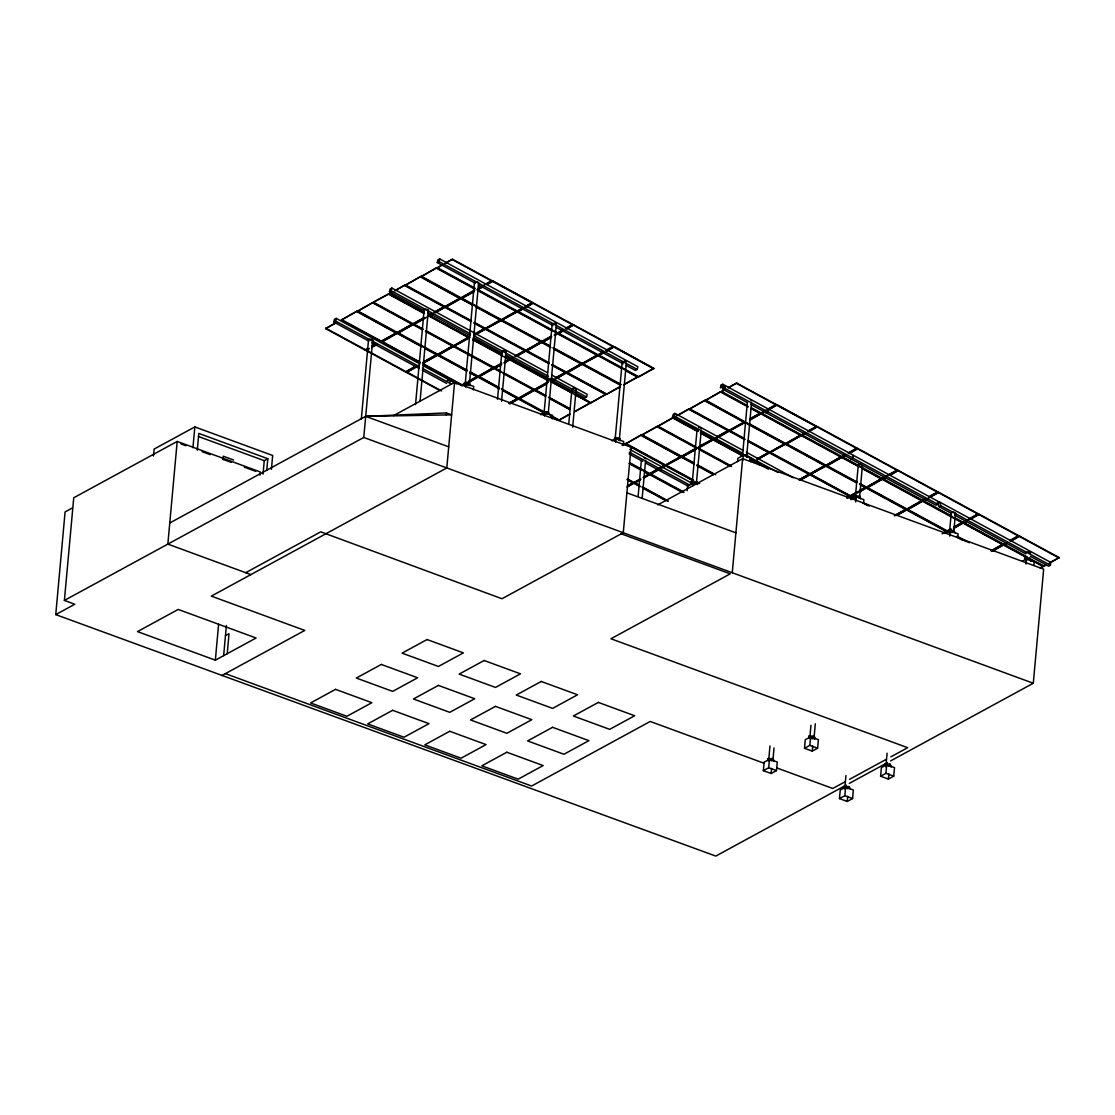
<?xml version="1.0" encoding="UTF-8"?>
<svg xmlns="http://www.w3.org/2000/svg" width="1115" height="1115" viewBox="0 0 1115 1115"><rect width="100%" height="100%" fill="white"/><g stroke="black" fill="none" stroke-linecap="round" stroke-linejoin="round"><path stroke-width="1.5" d="M691.732 482.14L691.648 482.405M742.144 455.547L741.991 454.753L741.949 455.547M854.996 496.969L854.801 496.454M844.501 787.343L843.734 786.577L849.254 786.563L850.271 788.974M846.243 785.058L715.788 856.083L55.75 614.602L65.088 511.938L72.405 507.952M55.75 614.602L74.775 604.246L64.391 600.428L73.743 497.764L177.187 441.442L260.241 471.938L259.948 475.129M153.466 456.007L154.107 449.08L194.832 426.92L272.673 455.491L271.419 469.345M177.187 441.442L167.849 544.106L250.889 574.601M192.937 447.686L194.832 426.92M197.271 450.251L198.804 433.4L267.823 458.725L266.75 470.53M222.93 459.561L223.237 456.202L233.62 460.007M215.348 660.178L256.074 638.003L178.219 609.431L137.493 631.606L215.348 660.178L218.61 624.247M223.655 655.606L226.387 625.473M227.223 653.669L229.035 633.696L225.467 635.648M263.029 474.154L264.255 460.676L267.823 458.725M361.316 419.059L368.507 340.005A2.105 0.892 5.2 0 1 368.744 339.573L368.898 339.49M64.391 600.428L363.755 437.456L372.703 340.242M415.519 404.606L424.118 310.095M420.034 401.414L428.313 310.332M446.265 414.933L446.446 412.94L365.678 416.341L169.773 522.991M245.704 572.692L320.73 531.841L501.973 598.755L623.271 532.719L631.048 447.171L454.586 382.389L446.794 467.952L211.348 596.121L304.771 630.421L221.829 675.565M469.959 385.679L469.582 383.016L464.69 383.016M464.607 383.267L464.774 383.142M465.192 384.104L474.419 282.708M465.624 387.03L465.945 383.602L473.722 386.459L473.415 389.888M469.136 383.003C469.708 384.954 468.189 380.131 464.063 383.1L464.997 385.316M469.387 384.341L478.614 282.959M497.513 399.309L501.889 351.323M501.555 401.261L506.085 351.573M548.998 414.459L548.468 411.979L542.949 412.062L543.73 412.759M543.158 412.271L542.949 412.006M543.353 412.202L518.712 398.738L509.471 403.769M543.618 412.843L543.744 412.229M544.232 411.351L552.176 323.949A2.105 0.892 5.2 0 0 552.51 324.409M544.51 415.979L544.942 412.661M548.259 413.303L556.371 324.186M548.218 412.146L547.841 412.801L548.218 412.104M549.486 414.459L549.277 414.195M552.287 418.836L552.608 415.421L544.817 412.564L540.803 414.752M568.789 423.505L571.925 389.065M572.664 427.184L576.12 389.302M614.365 438.334L619.564 438.07L620.372 440.3M614.546 438.195L614.978 440.314M615.159 439.157L622.212 361.678M615.605 442.084L615.912 438.655L623.703 441.512L623.383 444.941M619.02 438.07L619.02 438.934L619.647 438.293M619.355 439.408L626.254 363.643M638.115 496.342L641.39 460.258M642.142 498.293L645.585 460.509M687.119 490.767L687.593 485.638L692.945 482.725L697.614 484.44M691.997 484.44L691.077 482.168L696.596 482.14L697.516 484.412M691.286 482.377L691.077 482.168M692.345 481.513L697.042 429.972M692.624 486.154L693.07 482.837M696.541 482.405L695.913 482.92L696.68 482.363M696.387 483.464L701.237 430.209M737.573 461.68L737.893 458.265L743.245 455.352L751.022 458.209L750.716 461.624M747.273 456.718L747.9 457.248L746.883 454.767L741.377 454.781L742.046 455.032M742.492 455.84L747.343 402.585M732.262 572.734L742.632 458.669L1043.668 569.166L1033.284 683.244L890.592 760.932M742.771 460.481L743.245 455.352M746.353 454.753L746.59 455.018M746.688 456.091L751.538 402.836M747.454 456.843L747.092 457.498L747.524 456.885M769.712 759.245L777.266 762.061L776.486 770.604L771.134 773.517L763.343 770.66L764.123 762.116L769.796 759.301M768.542 760.848L767.608 758.632L773.127 758.618L774.145 761.099M767.817 758.841L768.374 759.44L767.608 758.632M768.89 757.977L769.977 745.949M763.343 770.66L768.695 767.747L769.475 759.231M771.134 773.517L771.594 768.388M772.556 758.618L773.211 758.827M772.918 759.942L774.019 747.9M773.392 760.765L773.671 760.848M804.486 748.277L805.267 739.719L810.619 736.806L818.396 739.663L817.616 748.221L812.264 751.134L804.486 748.277L809.838 745.364L817.616 748.221M809.365 737.085L809.504 736.235L809.518 737.043M809.671 738.451L808.751 736.248L814.257 736.221L815.274 738.701L811.762 738.66M809.866 737.308L810.953 725.28M809.838 745.364L810.619 736.806M812.264 751.134L812.737 745.991M814.062 737.545L815.316 723.802M814.466 738.966L814.549 738.214M854.229 496.217L859.735 496.189L860.752 498.67M854.884 497.053L854.898 496.468M855.344 497.276L858.257 465.192M855.623 501.903L856.097 496.774L863.874 499.632L863.568 503.06M859.247 496.189L859.303 497.053L859.735 496.189M859.54 497.513L862.452 465.429M860.264 498.614L860.39 498.266M839.47 798.605L840.25 790.061L845.602 787.148L853.379 790.005L852.599 798.549L847.261 801.462L839.47 798.605L844.822 795.692L852.599 798.549M843.943 786.842L843.818 786.8M845.003 785.908L845.951 775.496M844.822 795.692L845.602 787.148M847.261 801.462L847.721 796.333M849.337 786.772L843.721 786.633L844.654 788.849M880.599 776.221L881.38 767.664L886.732 764.751L894.523 767.608L893.742 776.165L888.39 779.078L880.599 776.221L885.951 773.308L893.742 776.165M885.881 766.66L885.268 764.332M885.073 764.388L885.631 764.988L885.185 764.43M886.146 763.524L887.08 753.224M885.951 773.308L886.732 764.751M888.39 779.078L888.864 773.935M889.854 764.165L891.401 766.59L890.732 766.367M890.049 764.305L891.401 766.646M890.746 766.813L890.913 766.116M949.227 531.242L948.461 530.447L953.98 530.419L954.998 532.845M949.576 531.507L951.276 512.914M949.855 536.134L950.635 531.088M953.534 530.406L953.534 531.284L953.98 530.419M953.771 531.744L955.471 513.165M957.799 537.291L958.12 533.862L950.328 531.005L946.314 533.193M1025.34 558.378L1024.587 558.392L1030.093 558.364L1030.901 560.58M1025.981 564.079L1026.455 558.95L1034.232 561.807L1033.926 565.221M1029.424 559.145L1030.176 558.629M1029.563 558.364L1029.507 559.2M1030.302 561.11L1030.636 560.594M1031.11 560.845L1030.706 560.357M659.411 470.488L661.195 469.526L661.474 466.655L629.85 449.443M765.907 412.675L767.691 411.7L767.831 408.745L722.827 384.257L721.001 385.246L723.231 389.456L725.015 388.48L725.294 385.609M750.576 404.327L936.015 505.262L937.799 504.287L938.091 501.416L853.393 455.324L852.752 458L850.968 458.962L852.599 457.917L852.891 455.045L768.193 408.954L767.538 411.63L765.754 412.592M1030.399 556.315L1048.616 566.225L1050.4 565.249L1050.678 562.378L939.192 501.764L937.408 502.74L939.276 506.781L951.429 513.388M367.95 348.577L365.163 350.096L325.65 328.618L336.437 322.36M368.856 341.106L333.761 321.998L334.416 319.336L336.2 318.36L420.118 364.034M333.761 321.998L335.545 321.036L336.2 318.36M356.981 311.169L341.497 319.991L356.911 311.21L396.382 333.092L380.996 341.469L341.037 320.242L380.522 341.343M396.982 332.772L412.48 323.949L396.982 332.772L357.469 311.294L372.898 302.513M357.469 311.294L372.968 302.472L412.829 324.144L424.021 318.054M373.427 302.221L388.814 293.844L373.427 302.221L412.94 323.698L423.811 317.775M365.163 350.096L367.406 348.493M415.393 366.654L405.595 371.978L366.096 350.5L369.246 348.396M424.536 310.792L389.442 291.684L390.097 289.022L391.881 288.046L547.521 372.745M424.244 312.967L389.302 293.97L392.452 291.865M389.442 291.684L391.226 290.722L391.881 288.046M380.996 341.469L396.424 332.688M419.923 362.528L381.539 341.706L419.463 362.779M421.693 346.305L397.386 333.078L381.929 341.873L397.428 333.05L437.428 354.654L452.927 345.831L437.428 354.654M394.891 290.917L404.801 285.147L444.648 306.82L460.035 298.444L420.592 276.548L405.149 285.342L420.634 276.52M413.344 324.395L397.916 333.176L413.414 324.353L422.878 329.51M474.628 290.499L460.634 298.123L421.122 276.645L436.62 267.809L474.962 288.66M424.55 318.291L413.763 324.549L429.261 315.726L469.248 337.329L429.749 315.852L432.536 314.332M405.595 371.978L415.128 366.403M439.965 390.571L406.529 372.396L417.317 366.138M475.38 283.294L437.275 262.555L437.916 259.893L439.7 258.917L637.864 366.751L637.209 369.427L635.425 370.403L626.282 365.427M421.122 276.645L436.62 267.809M441.651 265.077L436.969 268.018L442.571 264.966M437.275 262.555L439.059 261.593L439.7 258.917M445.359 263.447L452.467 259.196L491.98 280.673L477.875 288.729M434.404 312.395L444.3 306.625L433.972 312.242M444.648 306.82L460.147 297.998M435.338 312.799L445.233 307.029L471.422 321.273M461.08 298.402L445.582 307.224L461.08 298.402L501.081 320.005L516.58 311.183L501.081 320.005M422.85 362.598L436.941 354.528L424.731 347.95M423.784 363.002L437.874 354.946L466.753 370.64M438.362 355.058L453.861 346.235L438.362 355.058L467.227 370.765M460.634 298.123L474.53 290.165M473.875 291.433L461.568 298.527L474.154 291.67M453.275 346.026L468.76 337.204L453.275 346.026L425.526 330.988M454.307 345.998L469.694 337.608L454.307 345.998L493.82 367.476L501.792 363.128M423.505 364.424L461.889 385.246L464.133 383.63M487.199 284.562L492.914 281.078L532.413 302.555L525.318 306.806M474.851 334.277L484.746 328.507L474.419 334.138M474.07 322.751L485.095 328.702L500.593 319.88L476.23 306.695M475.784 334.695L485.68 328.911L525.541 350.584L541.04 341.761L525.541 350.584M486.14 328.66L501.527 320.284L486.14 328.66L525.653 350.138M468.885 381.442L477.387 376.424L469.736 372.312M470.265 372.41L477.875 376.536L493.29 367.755M468.411 382.598L478.321 376.828L499.59 388.396M498.558 387.686L478.906 376.508L494.293 368.131L534.155 389.804L548.148 382.18M485.095 328.702L500.593 319.88M502.126 319.963L517.513 311.587L502.126 319.963L541.625 341.441L551.047 336.312M477.875 376.536L493.36 367.713M453.805 346.263L493.82 367.476M478.809 376.954L494.293 368.131M500.858 364.563L494.642 368.326L501.639 364.521M477.011 289.733L516.928 311.378L522.085 308.186M565.765 328.688L572.859 324.437L533.304 302.987L517.862 311.782L523.451 308.744M504.9 361.818L509.207 359.1L504.607 356.647M505.137 356.73L509.694 359.211L511.938 357.608M504.44 362.988L510.14 359.504L548.134 380.159M548.622 380.271L510.74 359.183L548.733 379.825M526.252 307.21L533.346 302.959M515.297 356.173L525.193 350.389L514.851 356.019M516.231 356.577L526.127 350.807L549.263 363.392M541.904 342.207L526.475 351.002L541.974 342.18L549.57 346.305M509.318 403.323L517.82 398.306L502.586 390.069M501.597 389.344L518.308 398.431L533.737 389.637M510.266 403.728L518.712 398.738M545.333 395.825L534.698 390.041L519.242 398.836L534.74 390.013L545.723 395.992M501.485 320.312L541.625 341.441M550.057 346.43L542.461 342.291L551.716 336.869M518.308 398.431L533.806 389.609M534.155 389.804L548.064 381.846M547.395 383.128L535.089 390.208L546.28 384.118M517.458 311.615L557.361 333.26L562.531 330.068M555.047 335.448L557.946 333.469L554.768 335.211M562.977 330.737L558.294 333.664L563.897 330.625M572.343 393.079L550.545 381.414L590.1 402.863L574.601 411.686L589.988 403.309M574.852 394.626L590.588 402.989L606.072 394.166L566.573 372.689L551.075 381.511L553.876 379.992M566.699 329.106L573.793 324.841L567.563 328.242M555.73 378.055L565.639 372.285L555.298 377.901M551.911 364.87L565.988 372.48L581.403 363.685M556.664 378.459L566.573 372.689L606.421 394.362L620.414 386.738M582.337 364.103L566.922 372.884L582.406 364.061L620.888 384.828M558.267 420.188L552.078 417.331M550.629 416.09L558.754 420.313L569.737 413.944M565.988 372.48L581.472 363.657L554.085 348.814M581.96 363.769L597.459 354.946L581.96 363.769L553.096 348.075M583.006 363.741L598.393 355.364L583.006 363.741L620.999 384.382M505.416 354.807L584.762 397.985L586.546 397.01L587.201 394.348L552.106 375.239M557.904 333.497L597.807 355.141L602.964 351.95M603.424 352.619L598.741 355.56L604.344 352.507M590.588 402.989L606.003 394.208M606.198 350.584L613.306 346.319L573.751 324.869M607.131 350.988L614.24 346.737L653.641 368.661L638.254 377.037L598.351 355.378M606.421 394.362L620.33 386.403M623.801 384.898L637.905 376.842L624.651 384.048M638.254 377.037L653.752 368.215M622.449 445.582L625.362 443.617L665.209 465.289L680.596 456.913L641.153 435.017L625.71 443.812L641.195 434.989M641.683 435.115L657.07 426.738L696.582 448.216L681.195 456.593L641.683 435.115L657.181 426.292L697.042 447.965M627.62 486.154L633.32 482.656L627.355 485.903M627.201 479.38L633.668 482.851L640.289 478.865M627.076 487.171L634.17 482.92L639.076 485.596M640.735 479.339L634.519 483.116L640.121 480.063M672.958 417.693L657.529 426.488L673.028 417.665L697.335 430.878M643.466 477.527L649.167 474.028L644.568 471.575M629.613 463.171L649.376 473.917L657.446 469.136M644.317 477.778L650.017 474.293L643.787 477.68M662.895 467.464L665.794 465.499L650.31 474.321L660.094 468.997M698.38 431.087L672.568 417.038L673.209 414.362L674.993 413.386L717.154 436.341L716.875 439.212L715.091 440.174L717.015 439.282L717.67 436.62L743.384 450.599M661.195 469.526L661.836 466.851L692.094 483.311M672.568 417.038L674.352 416.062L674.993 413.386M649.376 473.917L664.861 465.094L660.359 467.547M665.209 465.289L680.707 456.467M666.254 465.248L681.641 456.871L666.254 465.248L693.614 480.119M677.711 415.505L689.014 408.968L728.862 430.641L744.249 422.264L704.805 400.355L689.363 409.163L704.778 400.369M681.195 456.593L696.554 447.84M695.969 449.08L682.129 456.997L696.122 449.387M705.335 400.452L720.834 391.63L705.335 400.452L744.848 421.93L705.447 400.006M721.043 385.232L720.388 387.909L722.172 386.933L722.827 384.257L725.015 388.48M724.346 389.72L721.182 391.825L725.377 389.553M698.436 447.199L712.429 439.589L701.851 433.387M700.861 432.648L713.029 439.268L700.973 432.202M731.398 466.544L697.976 448.369L713.475 439.547L742.339 455.241L713.419 439.575L698.088 447.923L731.51 466.098M713.962 439.672L729.447 430.85L745.001 439.31M728.179 388.02L736.68 383.003L728.917 387.239M713.029 439.268L728.513 430.446L716.722 436.857M728.862 430.641L744.36 421.818M718.158 437.387L729.447 430.85M747.635 440.787L769.308 452.523L784.807 443.7L745.252 422.25L729.907 430.599L745.294 422.223L785.295 443.826L800.793 435.003L785.295 443.826M750.437 418.892L760.346 413.107L750.005 418.738M751.176 408.188L760.695 413.303L776.193 404.48L736.639 383.03M749.977 420.062L761.28 413.526L750.465 419.407M764.779 411.616L761.629 413.721L765.824 411.435M749.893 459.394L752.876 461.471L749.837 459.826M759.9 464.593L753.782 461.303L759.803 465.039M754.311 461.401L760.5 464.258M767.691 409.498L776.193 404.48M768.625 409.902L777.127 404.898L816.626 426.376L808.124 431.393M757.656 458.864L768.918 452.356M769.308 452.523L784.737 443.742M757.113 459.882L769.81 452.579L757.475 459.296M770.27 452.328L785.657 443.951L770.27 452.328L809.783 473.805L825.17 465.429L785.601 443.979M825.644 465.554L841.1 456.76L825.644 465.554L786.145 444.077L801.574 435.296M761.224 413.54L801.141 435.198L803.385 433.582M786.145 444.077L801.643 435.254L841.49 456.927L844.292 455.408M805.141 433.345L801.992 435.449L806.187 433.164M808.974 431.644L817.476 426.627L856.989 448.105L848.487 453.122M799.413 479.84L809.323 474.056L798.981 479.687M769.768 452.606L809.783 473.805M800.347 480.244L810.257 474.46L850.118 496.147L865.602 487.325L859.637 490.572M810.716 474.223L826.104 465.847L810.716 474.223L850.215 495.701L856.724 492.147M809.671 474.251L825.17 465.429M858.745 466.251L842.034 457.164L826.577 465.959L842.076 457.136L881.937 478.809L897.436 469.986L857.881 448.537L848.64 453.568M841.49 456.927L843.734 455.324M845.588 455.227L842.424 457.331L845.226 455.812M849.421 453.526L857.881 448.537M846.856 497.917L849.769 495.952L846.717 497.611M854.09 498.196L850.647 496.384L853.63 498.447M866.466 487.771L851.052 496.551L855.247 494.266M859.484 484.035L866.09 487.436L881.589 478.614L861.784 467.91M859.442 491.98L866.536 487.729L906.049 509.207L894.746 515.743M867.024 487.854L882.523 479.032L867.024 487.854L906.537 509.332L922.035 500.51L906.537 509.332M866.09 487.436L881.589 478.614M881.937 478.809L884.181 477.206M886.035 477.122L882.871 479.227L885.672 477.694M889.868 475.408L898.369 470.405L889.073 475.45M897.031 515.409L906.941 509.639L896.126 515.52M951.123 528.942L946.928 531.228L907.429 509.75L922.844 500.97M882.481 479.046L922.384 500.705L924.628 499.088M907.429 509.75L922.913 500.928L962.775 522.601L965.576 521.081M926.426 499.018L923.262 501.123L938.76 492.3L978.273 513.778L969.771 518.796M929.38 496.886L937.882 491.882L898.314 470.432M942.147 533.848L946.44 531.116L906.885 509.653M946.928 531.228L949.172 529.625M947.374 531.521L944.475 533.486M953.924 527.423L962.426 522.405L953.548 527.242M962.775 522.601L978.273 513.778M953.464 528.594L963.36 522.823L1002.873 544.301L991.57 550.838M966.872 520.914L963.708 523.019L966.51 521.486M970.705 519.214L979.207 514.196L969.925 519.242M954.078 527.869L963.29 522.851L1003.221 544.496L1005.465 542.88M992.503 551.242L1003.807 544.705L991.472 551.423M1007.305 542.796L1004.155 544.9L1006.957 543.381M1010.218 540.691L1018.72 535.674L979.165 514.224M1011.152 541.096L1019.654 536.078L1010.357 541.137M1040.407 568.148L1043.319 566.183L1040.267 567.842M1029.633 558.74L1043.668 566.378L1045.912 564.775M1049.257 563.326L1059.152 557.556L1019.598 536.106M468.425 383.755L468.439 383.685A2.105 0.892 5.2 0 1 469.15 384.786L468.83 384.94A2.105 0.892 5.2 0 1 466.823 385.065M546.949 412.62L547.312 412.634A2.105 0.892 5.2 0 1 548.023 413.735L547.716 413.902A2.105 0.892 5.2 0 1 545.709 414.013M618.044 438.711L618.407 438.739A2.105 0.892 5.2 0 1 619.118 439.84L618.811 440.007A2.105 0.892 5.2 0 1 618.379 440.118M619.926 440.732L620.065 440.188M695.425 482.879L695.439 482.795A2.105 0.892 5.2 0 1 696.15 483.896L695.83 484.063A2.105 0.892 5.2 0 1 693.823 484.189M948.949 530.559L949.381 532.705M772.556 758.841L773.127 758.618M814.006 736.346L813.838 736.402M436.899 354.556L423.686 361.748M477.332 376.452L468.509 381.26M572.817 324.465L565.444 328.479M517.778 398.334L508.942 403.142M613.264 346.347L605.877 350.361M606.476 350.96L614.24 346.737M649.125 474.056L643.202 477.276M767.831 409.944L777.127 404.898M816.584 426.404L777.071 404.926M856.947 448.132L848.111 452.941M810.257 474.46L849.714 495.966M897.38 470.014L888.557 474.823M906.049 509.207L894.258 515.632M946.44 531.116L943.402 532.775M1002.817 544.315L991.082 550.712M1018.664 535.702L1009.842 540.51M395.504 290.193L404.731 285.175M444.704 263.419L452.397 259.224M325.65 328.618L336.841 322.528M389.302 293.97L392.104 292.437M371.769 346.11L376.145 343.727M431.059 313.831L428.815 315.447L431.603 313.914M478.725 287.879L481.638 286.29M484.551 284.701L491.91 280.701M372.145 346.291L376.354 344.005M372.298 346.737L376.87 344.242M429.846 315.406L432.899 313.747M435.951 312.089L445.164 307.071M483.617 286.137L477.527 289.454L517.025 310.932M486.67 284.464L492.844 281.119M366.096 350.5L368.884 348.981M371.685 347.462L375.88 345.176M477.415 289.9L483.004 286.848M524.998 306.597L532.413 302.555L492.858 281.105M516.928 311.378L522.517 308.325M437.805 354.974L422.487 363.323L462 384.8M474.865 334.807L485.61 328.953M406.529 372.396L417.721 366.305M393.581 415.602L454.586 382.389M504.705 361.553L509.137 359.128M556.873 333.134L554.113 335.03M461.889 385.246L466.084 382.961M493.708 367.922L500.705 364.103M509.694 359.211L512.496 357.692M541.528 341.887L551.312 336.563M557.361 333.26L562.964 330.221M461.931 385.79L466.223 383.671M469.025 381.887L478.251 376.87M503.91 362.891L510.071 359.532M516.844 355.852L526.057 350.835M510.628 359.629L513.43 358.096M542.461 342.291L550.852 337.733M550.253 380.661L552.385 379.49M550.141 381.107L552.942 379.574M597.807 355.141L603.41 352.103M558.754 420.313L569.946 414.223M611.898 440.843L615.926 438.822M622.17 445.345L625.292 443.659M676.666 415.672L688.945 408.996M699.286 446.348L712.471 439.171M760.695 413.303L764.89 411.031M633.668 482.851L640.665 479.046M627.94 486.307L634.101 482.948L640.205 486.252M657.739 504.886L742.632 458.669M757.169 458.739L768.89 452.369M807.748 431.212L816.556 426.404M801.141 435.198L805.337 432.913M808.194 431.686L817.407 426.669M799.441 480.356L810.187 474.502M847.512 498.084L850.634 496.384M850.745 499.687L856.097 496.774M928.99 496.705L937.813 491.91M922.384 500.705L925.171 499.172M929.478 497.36L938.691 492.342M939.276 506.781L941.06 505.806L1050.4 565.249M944.196 533.249L947.304 531.562M951.025 529.541L947.862 531.646L950.663 530.113M1003.221 544.496L1007.416 542.211M1022.441 561.138L1026.455 558.95M1050.274 562.392L1059.083 557.598M1043.668 566.378L1046.455 564.859M845.003 781.81L832.766 788.472L777.35 768.137M849.588 779.315L886.272 759.343M890.857 756.848L907.68 747.691L610.964 638.77L730.241 573.835L621.25 533.82M849.309 783.399L887.526 762.59M742.729 455.408L743.05 455.241A2.105 0.892 5.2 0 1 745.796 455.324A2.105 0.892 5.2 0 1 746.451 456.523L746.297 456.593M859.163 498.029L859.303 497.945A2.105 0.892 5.2 0 0 858.648 496.76A2.105 0.892 5.2 0 0 855.902 496.677L855.581 496.844A2.105 0.892 5.2 0 0 856.013 497.945M1029.34 560.288L1029.661 560.12A2.105 0.892 5.2 0 0 1029.006 558.922A2.105 0.892 5.2 0 0 1026.26 558.852L1025.939 559.019A2.105 0.892 5.2 0 0 1025.758 559.214M1029.758 558.629L1043.765 565.932M741.573 455.045L746.883 454.822M809.518 736.36L808.751 736.248L809.42 736.499M952.642 531.102L952.823 531.075A2.105 0.892 5.2 0 1 953.534 532.176L953.227 532.343A2.105 0.892 5.2 0 1 952.795 532.468M771.789 759.287L771.97 759.273A2.105 0.892 5.2 0 1 772.681 760.374L772.374 760.541A2.105 0.892 5.2 0 1 770.911 760.709M848.919 786.702L848.822 786.744M1024.573 558.448L1030.093 558.42M884.864 764.249L890.341 764.374M446.446 412.94L451.631 414.85L365.678 416.341L448.718 446.822M626.895 492.802L735.886 532.817M363.755 437.456L1033.284 683.244M198.456 436.509L264.255 460.676M180.978 443.923L185.857 445.707M202.094 451.673L210.219 454.655M223.209 459.422L231.335 462.404M244.324 467.171L255.697 471.352M764.319 763.343L650.226 721.461L531.618 786.033L225.397 673.627M768.695 767.747L776.486 770.604M979.095 514.642L1018.608 536.12M1019.542 536.524L1059.055 558.002M857.811 448.955L897.324 470.432M898.258 470.851L937.771 492.328M938.649 492.746L978.162 514.224M777.016 405.344L816.528 426.822M817.379 427.073L856.877 448.551M736.569 383.449L776.082 404.926M722.172 386.933L937.799 504.287M954.468 515.032L1025.842 553.834M723.231 389.456L747.538 402.682M1004.267 544.455L1027.054 556.845M882.982 478.781L922.495 500.259M923.373 500.677L952.252 516.384M955.29 518.029L962.886 522.154M963.82 522.573L1003.333 544.05M802.089 435.003L841.602 456.481M842.536 456.885L882.049 478.363M1003.765 544.733L1026.943 557.291M721.293 391.379L747.12 405.428M751.677 407.909L760.806 412.857M761.74 413.275L801.239 434.752M963.249 523.269L1002.761 544.747M1003.695 545.151L1026.497 557.542M1031.054 560.023L1043.208 566.629M720.792 391.658L748.193 406.501M841.964 457.582L858.689 466.669M861.728 468.328L881.477 479.06M882.411 479.478L921.924 500.956M922.816 501.374L962.315 522.851M801.532 435.7L841.031 457.178M720.722 392.076L748.081 406.947M751.12 408.606L760.235 413.554M761.169 413.972L800.682 435.449M614.198 346.765L653.697 368.243M614.128 347.183L653.641 368.661M492.802 281.524L532.315 303.001M533.249 303.405L572.748 324.883M573.681 325.287L613.194 346.765M452.356 259.642L491.868 281.119M867.135 487.408L906.648 508.886M907.526 509.304L947.039 530.782M957.088 536.148L969.256 542.754M786.242 443.631L825.755 465.108M826.689 465.512L857.087 482.042M860.125 483.687L866.202 486.99M748.932 423.547L785.406 443.38M956.991 536.594L966.106 541.556M826.048 465.861L856.975 482.488M957.91 537.751L962.468 540.231M785.545 444.397L825.058 465.875M825.992 466.293L856.376 482.809M860.933 485.29L865.505 487.771M866.439 488.175L905.938 509.653M906.83 510.085L946.342 531.562M745.182 422.669L784.695 444.146M704.75 400.787L744.249 422.264M439.059 261.593L637.209 369.427M478.433 284.952L553.124 325.608M556.162 327.266L623.229 363.769M517.959 311.336L557.472 332.814M558.406 333.218L597.919 354.695M598.853 355.114L638.365 376.591M437.08 267.572L475.074 288.214M598.281 355.81L621.083 368.201M625.64 370.668L637.794 377.288M517.402 312.033L552.343 331.03M557.848 333.915L597.347 355.392M436.509 268.255L474.502 288.91M478.474 290.973L516.468 311.629M851.149 496.105L854.188 497.75M863.317 502.712L869.393 506.015M689.46 408.717L728.973 430.195M729.907 430.599L743.58 438.028M748.137 440.509L769.42 452.077M862.857 502.963L867.763 505.639M810.145 474.906L849.658 496.384M729.349 431.296L744.541 439.547M747.58 441.206L768.848 452.774M769.698 453.025L809.211 474.502M688.903 409.4L728.416 430.892M746.409 452.258L793.281 477.764M542.559 341.845L550.155 345.985M553.207 347.629L582.072 363.323M421.233 276.199L460.746 297.677M461.68 298.081L501.193 319.559M461.039 298.43L473.192 305.036M582.309 364.507L620.288 385.163M460.969 298.848L473.136 305.454M476.175 307.113L500.482 320.326M501.416 320.73L540.928 342.207M541.862 342.626L550.977 347.573M554.016 349.232L581.375 364.103M420.536 276.966L460.035 298.444M674.352 416.062L742.841 453.345M745.879 454.99L777.782 472.356M697.934 430.557L673.627 417.344L697.823 431.003M714.06 439.226L741.419 454.098M750.534 459.046L753.461 461.15L749.935 459.38M701.419 432.745L742.576 455.143M750.172 459.269L768.402 469.192M713.363 439.993L742.228 455.687M672.916 418.111L697.237 431.324M700.276 432.982L712.429 439.589M526.587 350.556L549.374 362.946M552.413 364.591L566.086 372.034M567.019 372.438L606.532 393.916M405.247 284.896L444.76 306.374M445.693 306.778L471.534 320.827M474.572 322.472L485.206 328.256M566.462 373.135L605.975 394.612M485.569 329.357L525.081 350.835M526.015 351.239L548.817 363.643M551.855 365.288L565.528 372.731M404.689 285.593L444.202 307.071M445.136 307.475L470.962 321.524M474 323.169L484.635 328.953M657.641 426.042L695.635 446.697M699.035 449.443L729.433 465.972M391.226 290.722L470.572 333.901M473.624 335.559L548.399 376.257M551.451 377.915L586.546 397.01M427.589 312.451L470.321 335.699M473.373 337.371L502.363 353.148M551.186 381.065L572.455 392.633M575.493 394.278L590.685 402.543M389.414 293.524L424.355 312.521M473.331 338.946L502.21 354.64M505.248 356.284L509.806 358.765M473.22 339.392L502.098 355.086M472.69 339.295L501.611 354.96M388.773 293.872L423.77 312.841M429.205 315.754L468.718 337.232M429.15 316.172L468.662 337.65M472.635 339.713L509.095 359.532M510.029 359.95L548.023 380.591M388.703 294.29L423.658 313.287M641.794 434.669L681.307 456.147M682.241 456.551L694.394 463.157M697.433 464.816L715.663 474.725M681.6 456.899L694.283 463.603M696.791 465.164L714.046 474.349M681.53 457.317L693.697 463.924M696.736 465.582L713.447 474.669M641.097 435.435L680.596 456.913M494.753 367.88L500.83 371.183M503.868 372.828L534.266 389.358M535.2 389.762L545.834 395.546M548.873 397.205L570.155 408.759M413.874 324.103L422.989 329.064M426.028 330.709L453.373 345.58M548.413 397.442L570.044 409.205M549.89 398.306L569.64 409.038M534.629 390.459L545.277 396.243M549.834 398.724L569.584 409.456M453.749 346.681L493.262 368.159M494.196 368.577L500.273 371.88M503.311 373.525L533.695 390.055M372.856 302.918L412.369 324.395M413.303 324.8L422.418 329.761M425.456 331.406L452.815 346.277M625.808 443.366L665.321 464.844M696.652 481.778L699.69 483.422M665.753 465.526L693.502 480.565M665.697 465.945L693.042 480.816M625.25 444.063L664.763 465.54M629.292 452.16L690.046 485.234M629.027 453.958L642.7 461.401M645.738 463.06L688.262 486.196M478.906 376.508L498.67 387.239M501.708 388.898L518.419 397.985M519.353 398.389L543.674 411.602M549.751 414.905L558.866 419.867M357.581 310.848L397.093 332.326M398.027 332.73L437.54 354.208M438.474 354.612L467.338 370.319M470.377 371.964L477.973 376.089M518.656 399.156L542.963 412.383M397.316 333.497L421.637 346.723M424.676 348.368L436.829 354.974M437.763 355.392L466.641 371.086M469.68 372.731L477.276 376.87M478.21 377.274L499.478 388.842M502.517 390.487L517.722 398.752M356.884 311.615L396.382 333.092M629.724 462.725L649.474 473.471M650.407 473.875L683.843 492.05M649.975 474.321L683.732 492.496M629.362 463.324L641.571 469.903M649.906 474.739L681.822 492.077M629.306 463.742L641.46 470.349M644.498 471.993L649.055 474.474M341.594 319.545L381.107 341.023M382.041 341.427L420.034 362.082M423.435 364.842L461.429 385.497M423.17 365.692L456.746 383.964M627.703 479.102L633.78 482.405M634.63 482.67L639.188 485.15M642.226 486.795L668.066 500.844M642.115 487.241L667.955 501.29M643.244 487.896L666.031 500.287M634.059 483.366L640.149 486.67M643.188 488.314L665.976 500.705M335.545 321.036L419.477 366.71M422.529 368.368L451.519 384.145M627.132 479.798L633.222 483.102M371.908 342.765L419.212 368.507M422.264 370.166L446.683 383.462M325.761 328.172L365.26 349.65M366.194 350.054L405.707 371.532M406.64 371.95L441.596 390.947M939.192 501.764L941.06 505.806M884.864 764.179L885.895 766.604M847.038 788.653A2.105 0.892 5.2 0 0 848.487 788.486L848.808 788.319A2.105 0.892 5.2 0 0 848.153 787.12A2.105 0.892 5.2 0 0 845.407 787.037L845.086 787.204A2.105 0.892 5.2 0 0 844.849 787.636M772.04 759.176A2.105 0.892 5.2 0 0 769.28 759.092L768.974 759.259A2.105 0.892 5.2 0 0 768.82 759.928M888.167 766.27A2.105 0.892 5.2 0 0 889.631 766.089L889.937 765.921A2.105 0.892 5.2 0 0 889.296 764.723A2.105 0.892 5.2 0 0 886.537 764.639L886.23 764.806A2.105 0.892 5.2 0 0 886.077 765.489M812.041 738.325A2.105 0.892 5.2 0 0 813.504 738.144L813.825 737.977A2.105 0.892 5.2 0 0 813.17 736.778A2.105 0.892 5.2 0 0 810.424 736.708L810.103 736.862A2.105 0.892 5.2 0 0 809.964 737.545M644.108 457.833A2.105 0.892 5.2 0 1 645.738 458.781M695.495 482.711A2.105 0.892 5.2 0 0 692.75 482.628L692.429 482.795A2.105 0.892 5.2 0 0 692.29 483.464M698.673 427.477A2.105 0.892 5.2 0 1 701.349 428.718M447.254 380.522A2.105 0.892 5.2 0 1 449.791 380.8A2.105 0.892 5.2 0 1 450.223 381.915M369.483 339.281A2.105 0.892 5.2 0 1 371.825 339.49A2.105 0.892 5.2 0 1 372.661 340.479M424.453 310.555A2.105 0.892 5.2 0 1 424.369 309.663L424.676 309.496A2.105 0.892 5.2 0 1 427.198 309.496A2.105 0.892 5.2 0 1 428.272 310.569M572.469 388.466A2.105 0.892 5.2 0 1 575.229 388.55A2.105 0.892 5.2 0 1 575.87 389.734M502.865 350.612A2.105 0.892 5.2 0 1 505.193 350.807A2.105 0.892 5.2 0 1 506.029 351.796M952.893 530.991A2.105 0.892 5.2 0 0 950.133 530.907L949.813 531.075A2.105 0.892 5.2 0 0 951.22 532.454M951.597 513.388A2.105 0.892 5.2 0 1 951.513 512.482L951.834 512.315A2.105 0.892 5.2 0 1 954.342 512.315A2.105 0.892 5.2 0 1 955.416 513.388M861.477 466.154A2.105 0.892 5.2 0 0 861.909 466.028L862.216 465.875A2.105 0.892 5.2 0 0 861.574 464.676A2.105 0.892 5.2 0 0 858.815 464.593L858.508 464.76A2.105 0.892 5.2 0 0 858.94 465.861M547.381 412.536A2.105 0.892 5.2 0 0 544.622 412.466L544.315 412.634A2.105 0.892 5.2 0 0 544.12 412.829M554.197 323.169A2.105 0.892 5.2 0 1 556.287 323.949M468.495 383.588A2.105 0.892 5.2 0 0 465.749 383.504L465.429 383.671A2.105 0.892 5.2 0 0 465.512 384.564M474.739 283.182A2.105 0.892 5.2 0 1 474.656 282.276L474.976 282.109A2.105 0.892 5.2 0 1 478.516 282.722M618.477 438.641A2.105 0.892 5.2 0 0 615.717 438.557L615.41 438.725A2.105 0.892 5.2 0 0 615.842 439.826M622.895 362.361A2.105 0.892 5.2 0 1 622.309 361.915M624.233 360.912A2.105 0.892 5.2 0 1 626.407 361.929M1026.817 560.288A2.105 0.892 5.2 0 1 1026.371 560.12M1026.316 552.692A2.105 0.892 5.2 0 1 1026.371 552.469M1027.291 551.981A2.105 0.892 5.2 0 1 1029.619 552.176A2.105 0.892 5.2 0 1 1030.455 553.165M751.022 400.438A2.105 0.892 5.2 0 1 751.594 400.87M1025.41 558.559L1025.382 558.615M335.545 689.349L310.583 702.952L346.904 716.29L371.88 702.687L335.545 689.349M381.302 664.442L356.326 678.045L392.661 691.384L417.637 677.781L381.302 664.442M427.059 639.536L402.083 653.139L438.418 666.463L463.394 652.874L427.059 639.536M392.647 710.311L367.671 723.9L404.006 737.238L428.968 723.649L392.647 710.311M438.39 685.404L413.428 698.994L449.749 712.332L474.725 698.743L438.39 685.404M484.147 660.498L459.171 674.087L495.506 687.425L520.482 673.836L484.147 660.498M449.735 731.273L424.759 744.862L461.094 758.2L486.056 744.611L449.735 731.273M495.492 706.366L470.516 719.955L506.851 733.294L531.813 719.705L495.492 706.366M541.235 681.46L516.273 695.049L552.594 708.387L577.57 694.784L541.235 681.46M506.823 752.235L481.847 765.824L518.182 779.162L543.158 765.559L506.823 752.235M552.58 727.315L527.604 740.918L563.939 754.256L588.901 740.653L552.58 727.315M598.337 702.408L573.361 716.011L609.696 729.349L634.658 715.746L598.337 702.408"/></g></svg>
